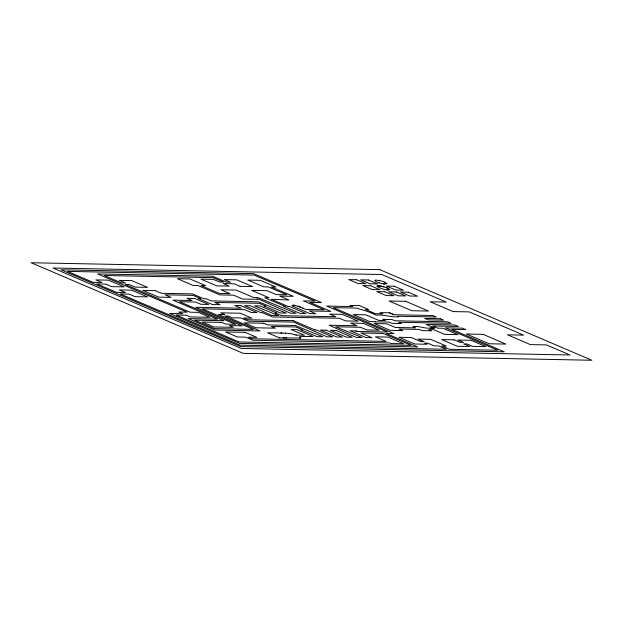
<?xml version="1.0" encoding="UTF-8"?>
<svg xmlns="http://www.w3.org/2000/svg" width="623" height="623" viewBox="0 0 623 623"><rect width="100%" height="100%" fill="white"/><g stroke="black" fill="none" stroke-linecap="round" stroke-linejoin="round"><path stroke-width="0.93" d="M285.575 337.946L300.45 337.97A6.806 1.277 15.1 0 0 300.582 337.713L299.679 336.638L312.98 336.475L296.922 329.614L291.073 329.497L304.499 335.236L296.221 335.065L292.14 333.967A7.048 1.324 15.1 0 0 290.427 333.601L285.365 333.134M302.638 308.089L305.823 309.452L324.31 309.818L303.354 300.862L315.043 301.096L254.161 275.078L67.448 271.379L93.154 282.367L102.04 282.538L95.887 279.906L108.34 280.155L124.109 286.892L111.681 286.65L105.715 284.096L96.799 283.917L116.587 292.382L125.472 292.553L119.328 289.929L131.78 290.17L147.542 296.906L135.129 296.665L129.163 294.111L120.239 293.939L240.081 345.15L446.395 349.238L438.732 345.96L434.044 345.866L427.791 343.195L424.543 343.133L427.176 344.254L414.7 344.013L398.946 337.277L411.367 337.526L420.852 341.583L424.107 341.645L418.142 339.099L430.61 339.348L446.364 346.077L441.684 345.983L449.432 349.293L497.785 350.251L445.297 327.823L462.414 328.165L465.825 329.622L451.683 329.341L504.272 351.816L240.665 346.583L61.007 269.814L253.6 273.637L321.437 302.622L309.779 302.389L330.805 311.375L309.343 310.947L315.806 313.712L309.919 313.595L292.787 306.251A4.034 0.755 15.1 0 1 292.195 305.901L292.117 305.27L293.698 305.208A5.521 1.036 15.1 0 1 294.702 305.363L298.144 306.275A12.577 2.36 15.1 0 1 300.185 307.038L302.996 308.237M383.27 283.862L387.101 283.706L383.752 281.767A5.903 1.106 15.1 0 0 380.38 280.747L379.243 280.498M300.333 338.032L299.78 338.164M386.719 287.81A6.3 1.184 15.1 0 1 387.615 288.2A6.495 1.215 15.1 0 1 389.157 289.204L389.282 289.461A5.989 1.121 15.1 0 1 388.853 289.812L386.906 289.82A6.168 1.153 15.1 0 1 381.837 288.729L377.336 286.728A6.144 1.153 15.1 0 1 377.047 286.307A6.183 1.16 15.1 0 1 377.289 286.012L379.905 285.996A6.144 1.153 15.1 0 1 383.324 286.697L383.924 286.86M377.289 286.012L377.756 285.902A6.573 1.23 15.1 0 1 378.916 285.895L379.399 285.934A6.168 1.153 15.1 0 1 383.324 286.697A6.409 1.199 15.1 0 1 387.973 288.387M388.246 289.882L388.845 289.812A6.012 1.129 15.1 0 0 389.282 289.461L389.25 289.337M430.641 328.072C424.528 328.928 419.069 325.518 412.854 326.662L415.673 327.862L395.301 327.464L386.712 323.789L374.314 323.547L390.302 330.377L402.754 330.626L398.993 329.022L419.372 329.419L422.192 330.626L431.614 330.813L428.772 329.598L433.694 329.699L444.643 334.372L457.843 334.637L442.937 328.266L437.774 328.165L432.627 325.961L458.442 326.475L455 325.004L426.194 324.435L434.753 328.087L430.641 328.072L432.72 328.095M434.106 328.111L433.429 328.111M375.326 321.826L369.322 321.413L353.319 314.576L365.724 314.817L378.877 320.44L385.52 320.572L382.693 319.365L392.085 319.552L394.959 320.775L447.563 321.818L451.075 323.321L398.541 322.278L401.461 323.524L392.038 323.337L389.141 322.099L375.474 321.834M240.12 286.339L252.541 286.58L236.771 279.844L224.319 279.595L230.479 282.227L226.453 282.149L212.56 276.215L97.616 273.933L187.102 312.17L178.785 312.006L182.827 313.735L169.62 313.47L239.668 343.398L417.675 346.925L386.167 333.469L394.048 333.624L333.212 307.63L356.34 308.089C362.991 309.981 369.657 311.788 375.996 315.16C383.861 314.304 390.862 317.465 398.697 316.78L397.536 316.243L436.31 317.014L432.79 315.511L393.938 314.74L389.414 312.808L379.991 312.621L382.841 313.836L375.365 313.688L365.405 309.429L368.543 309.491L359.432 305.597L350.048 305.41L352.758 306.571L326.67 306.049L387.522 332.051L357.345 331.452L355.826 330.829M257.058 298.97L258.35 298.993L290.357 313.198L296.135 313.307L257.735 297.529L253.436 297.444L236.179 290.069L220.9 289.765L229.996 293.651L219.428 293.449L201.011 285.575L205.683 285.669L189.906 278.925L177.345 278.676L193.169 285.435L197.943 285.529L219.911 294.92L233.625 295.193L242.76 299.095L257.688 299.258M288.153 306.469L271.262 299.25L288.916 300.013L279.711 296.073L293.269 296.346L271.293 286.954L276.012 287.047L260.258 280.319L247.868 280.07L263.685 286.829L268.349 286.923L286.751 294.788L276.153 294.578L267.033 290.676L251.754 290.38L269.05 297.763L264.713 297.677L285.209 306.438L283.738 306.407L300.076 313.392L305.854 313.501L289.539 306.532L288.239 306.477M262.485 312.684L260.99 312.653L244.59 305.644L250.36 305.753L271.846 315.472L278.536 315.604L254.464 305.846L260.243 305.963L276.581 312.941L275.14 312.91L281.565 315.659M281.565 315.659L335.789 316.733L329.637 314.109L342.268 314.358L358.202 321.164L345.633 320.915L339.434 318.267L272.453 316.943L262.485 312.684M293.153 320.635L247.689 319.731L243.648 318.003L251.879 318.174L240.314 313.229L220.768 312.839L224.825 314.576L218.478 314.451L253.444 329.388L214.476 328.617L194.633 320.136L223.93 320.713L179.479 301.719L195.661 302.038L200.902 304.281L208.713 304.437L194.82 298.495L186.955 298.339L192.102 300.535L172.984 300.154L217.474 319.171L188.224 318.587L215.06 330.05L259.923 330.945L224.981 316.009L228.392 316.079L232.418 317.8L240.735 317.964L248.32 321.211L293.768 322.107L326.904 336.786L332.651 336.903L316.437 329.98L314.942 329.949M285.365 333.134L267.485 332.775L279.345 337.806M279.493 337.822L284.361 337.923M280.794 333.032L281.939 333.056M283.138 337.892L286.79 337.97M289.01 306.508L288.324 306.477M289.539 306.532L289.095 306.508M296.268 335.065L295.917 335.018M375.023 321.826L374.688 321.772M386.906 289.82L387.389 289.859M384.321 284.026L384.788 284.072M379.243 280.498L376.199 280.109A6.066 1.137 15.1 0 0 375.21 280.179L374.867 280.327A6.479 1.215 15.1 0 0 374.89 280.809L376.97 282.017A5.303 0.997 15.1 0 0 378.535 282.64L381.517 283.496A6.682 1.254 15.1 0 0 383.807 283.956M378.535 282.64L379.111 282.834M297.996 306.22L298.144 306.275A12.032 2.251 15.1 0 1 300.177 307.038L300.52 307.186M272.64 299.305L273.186 299.523M356.52 331.117L349.939 330.673L366.059 337.565L371.915 337.682L360.951 332.994L383.231 333.437L411.157 345.368L239.092 341.957L176.114 315.043L186.425 315.254L190.358 316.936L209.873 317.317L198.278 312.364L190.054 312.201L125.192 284.485L129.179 284.563L135.136 287.11L147.55 287.359L131.788 280.623L119.328 280.373L125.503 283.013L121.571 282.935L104.15 275.491L213.136 277.656L223.525 282.094L219.514 282.017L213.354 279.384L200.941 279.135L216.695 285.864L229.171 286.113L223.213 283.566L234.155 283.784L240.12 286.339M389.422 312.808L393.938 314.74M293.153 320.635L314.942 329.949M384.757 282.172L385.24 282.383M300.395 337.37L300.582 337.713A6.822 1.277 15.1 0 1 300.45 337.97M293.698 305.208A5.405 1.012 15.1 0 1 294.702 305.363M379.804 269.65L31.15 262.742L243.196 353.35L591.85 360.258L379.804 269.65M381.759 274.533L52.963 268.015L241.272 348.475L570.061 354.993L546.441 344.901L530.337 344.581L507.472 334.816L523.593 335.135L469.205 311.889L453.1 311.57L430.166 301.773L446.263 302.093L381.759 274.533M356.582 279.735L348.81 279.579L358.108 283.558L365.88 283.706L356.582 279.735M368.294 279.976L360.678 279.82L369.976 283.792L377.593 283.948L368.294 279.976M370.592 285.731L362.82 285.575L372.118 289.547L379.89 289.703L370.592 285.731M394.195 286.198L386.424 286.043L395.722 290.022L403.494 290.17L394.195 286.198M384.648 291.728L376.86 291.572L386.159 295.543L393.938 295.699L384.648 291.728M396.384 291.969L388.768 291.813L398.066 295.785L405.682 295.941L396.384 291.969M408.252 292.195L400.48 292.047L409.794 296.026L417.574 296.182L408.252 292.195M155.298 290.645L142.846 290.396L158.592 297.124L171.084 297.373L165.095 294.819L193.099 295.372L200.653 298.604L198.418 298.557L212.35 304.507L220.059 304.663L214.81 302.42L259.168 303.3L265.616 306.057L264.152 306.025L280.482 313.003L286.253 313.12L258.568 301.828L211.181 300.886L206.034 298.69L203.55 298.643L192.468 293.9L161.482 293.285L155.291 290.645M405.775 301.33L389.056 300.995L411.826 310.729L428.546 311.056L405.775 301.33M240.649 305.574L234.793 305.457L241.226 308.198L195.762 307.303L235.533 324.295L225.775 324.1L221.835 322.418L202.319 322.029L213.845 326.95L233.391 327.34L229.35 325.611L242.036 325.868L202.249 308.868L244.808 309.709L251.139 312.419L256.941 312.536L240.649 305.574M440.274 318.703L424.793 318.4L428.196 319.848L443.677 320.16L440.274 318.703M363.271 323.337L350.663 323.088L356.932 325.767L329.154 325.214L356.208 337.37L361.963 337.487L335.68 326.779L360.491 327.277L366.659 329.91L379.236 330.159L363.271 323.337M263.802 323.251L244.286 322.862L255.804 327.784L275.358 328.173L271.426 326.491L295.894 326.974L302.303 329.715L300.87 329.684L317.06 336.607L322.8 336.716L295.24 325.486L267.765 324.941L263.802 323.251M326.234 330.198L320.463 330.081L336.591 336.973L342.354 337.082L326.234 330.198M336.109 330.392L330.338 330.276L346.466 337.168L352.236 337.284L336.109 330.392M483.082 334.356L466.362 334.029L489.133 343.756L505.853 344.091L483.082 334.356M245.104 332.355L225.565 331.973L237.324 336.996L245.649 337.16L252.86 340.244L389.78 342.954L391.244 343.546L403.657 343.795L387.911 337.066L375.42 336.817L386.198 341.42L252.229 338.764L248.538 337.191L256.793 337.355L245.104 332.355M454.097 339.808L441.645 339.558L457.391 346.295L469.882 346.544L463.699 343.904L467.055 343.966L472.662 346.365L485.917 346.629L471.081 340.29L457.827 340.026L463.45 342.432L460.07 342.362L454.097 339.808"/></g></svg>
